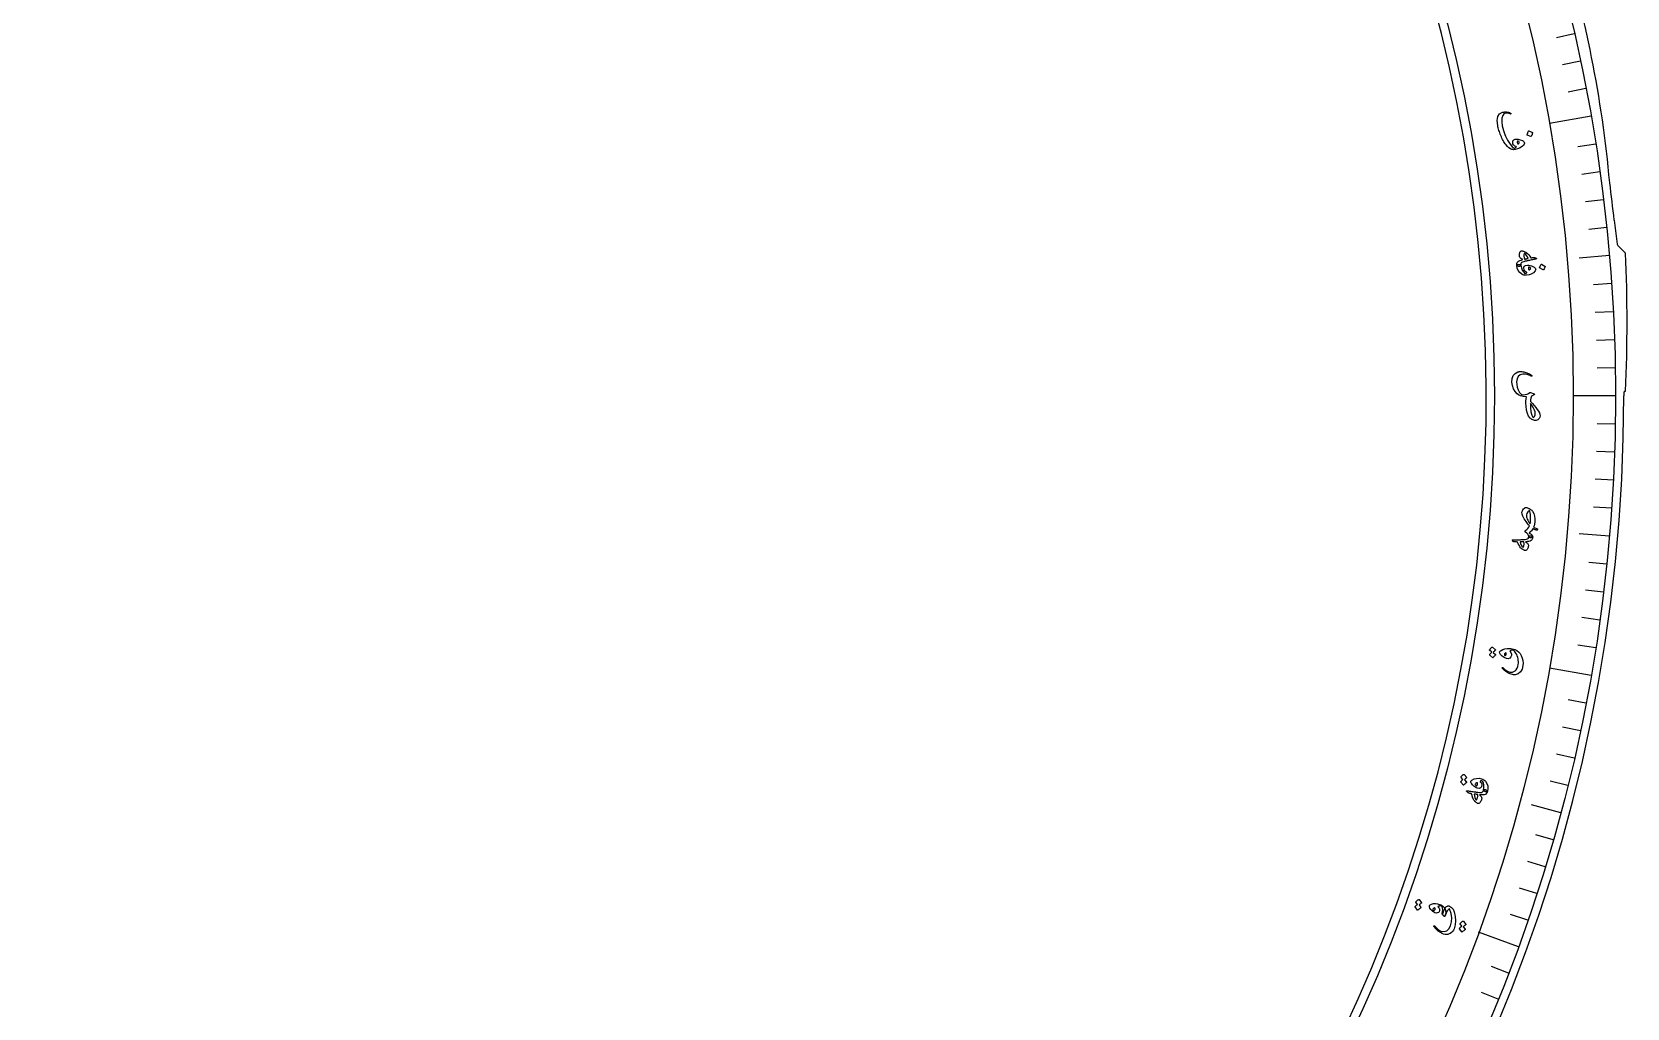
# Model space of a CAD drawing. Header units: millimetres. Extents: x -92 to 92, y -92 to 131.
# Drawn here: x 1.5 to 91.7, y -34.6 to 20.6 of the extents above; entities that cross this region are included whole.
import ezdxf

# ---------------------------------------------------------------- set-up
doc = ezdxf.new("R2010")
doc.units = ezdxf.units.MM
for name, color, linetype in [('CUT_INNER', 6, 'Continuous'), ('CUT_OUTER', 1, 'Continuous'), ('ENGRAVE', 7, 'Continuous'), ('ENGRAVE_FINE', 8, 'Continuous'), ('TEXT', 5, 'Continuous')]:
    doc.layers.add(name, color=color, linetype=linetype)

msp = doc.modelspace()

# ---------------------------------------------------------------- linework, layer by layer
at = {"layer": 'CUT_INNER'}
msp.add_arc((0, 0), 83.7225, 104.414063, 87.539062, dxfattribs=at)
at = {"layer": 'CUT_OUTER'}
for points in [[(90.9576, 9.9453), (91.1223, 8.5857)], [(91.1652, 8.4976), (91.5852, 8.0784), (91.5877, 8.0757)], [(91.5877, 0.2773), (91.5848, 0.2752), (91.4993, 0.2184), (91.5, 0)]]:
    msp.add_lwpolyline(points, dxfattribs=at)
for centre, radius, start, end in [((22.979, 5.898), 68.0025, 5.190777, 17.264659), ((5.5741, 0.6706), 85.8857, 6.199373, 7.61398), ((91.2712, 8.6037), 0.15, 186.906676, 225.057124), ((12.3553, 4.1765), 79.3282, 357.182633, 2.817377), ((0, 0), 91.5, 180, 0)]:
    msp.add_arc(centre, radius, start, end, dxfattribs=at)
at = {"layer": 'ENGRAVE'}
for points in [[(89.6503, 15.8078), (87.2913, 15.3918)], [(90.6869, 7.9341), (88.9824, 7.785)], [(91.0333, 0), (88.6379, 0)], [(90.6869, -7.9341), (88.9824, -7.785)], [(89.6503, -15.8078), (87.2913, -15.3918)], [(87.9315, -23.5612), (86.2787, -23.1183)], [(85.5434, -31.1352), (83.2924, -30.3159)]]:
    msp.add_lwpolyline(points, dxfattribs=at)
for radius in [91.0333, 88.6379, 84.1891]:
    msp.add_circle((0, 0), radius, dxfattribs=at)
at = {"layer": 'ENGRAVE_FINE'}
for points in [[(88.7002, 20.478), (87.6999, 20.2471)], [(89.0441, 18.9269), (88.0399, 18.7134)], [(89.3608, 17.37), (88.353, 17.1741)], [(89.9126, 14.2408), (88.8986, 14.0802)], [(90.1474, 12.6694), (89.1308, 12.5265)], [(90.3548, 11.0942), (89.3358, 10.9691)], [(90.5347, 9.5156), (89.5137, 9.4083)], [(90.8116, 6.3502), (89.7875, 6.2786)], [(90.9086, 4.7643), (89.8834, 4.7106)], [(90.9779, 3.177), (89.9519, 3.1412)], [(91.0195, 1.5888), (89.993, 1.5708)], [(91.0195, -1.5888), (89.993, -1.5708)], [(90.9779, -3.177), (89.9519, -3.1412)], [(90.9086, -4.7643), (89.8834, -4.7106)], [(90.8116, -6.3502), (89.7875, -6.2786)], [(90.5347, -9.5156), (89.5137, -9.4083)], [(90.3548, -11.0942), (89.3358, -10.9691)], [(90.1474, -12.6694), (89.1308, -12.5265)], [(89.9126, -14.2408), (88.8986, -14.0802)], [(89.3608, -17.37), (88.353, -17.1741)], [(89.0441, -18.9269), (88.0399, -18.7134)], [(88.7002, -20.478), (87.6999, -20.2471)], [(88.3293, -22.023), (87.3331, -21.7746)], [(87.5069, -25.0922), (86.52, -24.8092)], [(87.0556, -26.6156), (86.0739, -26.3154)], [(86.5779, -28.1309), (85.6015, -27.8136)], [(86.0737, -29.6376), (85.103, -29.3033)], [(84.987, -32.6234), (84.0285, -32.2555)], [(84.4047, -34.1017), (83.4528, -33.7171)]]:
    msp.add_lwpolyline(points, dxfattribs=at)
at = {"layer": 'TEXT'}
for points in [[(85.8667, 14.3419), (85.8788, 14.2917), (85.8678, 14.238), (85.8336, 14.1808), (85.7764, 14.1202), (85.6984, 14.0618), (85.6023, 14.0114), (85.4881, 13.9687), (85.3557, 13.9339), (85.3071, 13.9245), (85.2613, 13.9205), (85.2181, 13.9217), (85.1777, 13.9282), (85.0937, 13.9608), (85.0096, 14.016), (84.9253, 14.0937), (84.8407, 14.1938), (84.7995, 14.2514), (84.7596, 14.3112), (84.7211, 14.3733), (84.684, 14.4377), (84.6481, 14.5045), (84.6136, 14.574), (84.5803, 14.646), (84.5482, 14.7207), (84.518, 14.7959), (84.49, 14.8698), (84.4643, 14.9422), (84.4409, 15.0132), (84.4199, 15.0831), (84.4015, 15.1519), (84.3856, 15.2198), (84.3723, 15.2866), (84.344, 15.5704), (84.3793, 15.7894), (84.4786, 15.9441), (84.6424, 16.0344), (84.6826, 16.0438), (84.7292, 16.0502), (84.7823, 16.0535), (84.8418, 16.0539), (84.9082, 16.0487), (84.974, 16.0365), (85.0392, 16.0172), (85.1037, 15.991), (85.1113, 15.9867), (85.1172, 15.9811), (85.1215, 15.9742), (85.124, 15.966), (85.1244, 15.9578), (85.1223, 15.9507), (85.1177, 15.9448), (85.1106, 15.94), (85.1024, 15.9368), (85.0945, 15.9357), (85.0869, 15.9365), (85.0795, 15.9394), (84.9331, 15.9824), (84.8147, 15.9836), (84.7244, 15.9431), (84.662, 15.8612), (84.6116, 15.697), (84.5999, 15.501), (84.6267, 15.2729), (84.6918, 15.0125), (84.729, 14.8997), (84.7716, 14.7877), (84.8198, 14.6765), (84.8736, 14.5659), (84.9329, 14.4562), (84.9978, 14.3475), (85.0681, 14.2397), (85.144, 14.1329), (85.1897, 14.0769), (85.2358, 14.0364), (85.2822, 14.0116), (85.3289, 14.0024), (85.3578, 14.0162), (85.3832, 14.0347), (85.4054, 14.0578), (85.4241, 14.0857), (85.4248, 14.0887), (85.4225, 14.0919), (85.4172, 14.0953), (85.409, 14.0988), (85.3446, 14.1256), (85.294, 14.1591), (85.2571, 14.1995), (85.234, 14.2466), (85.2175, 14.3371), (85.2322, 14.4115), (85.2782, 14.4697), (85.3554, 14.5118), (85.4278, 14.5236), (85.5204, 14.5144), (85.6331, 14.484), (85.7659, 14.4323), (85.7995, 14.4146), (85.8276, 14.3936), (85.8499, 14.3694), (85.8667, 14.3419)], [(86.3299, 14.8857), (86.3336, 14.8831), (86.3362, 14.8789), (86.3379, 14.8733), (86.3384, 14.8661), (86.3271, 14.8129), (86.3109, 14.7618), (86.2897, 14.7129), (86.2636, 14.6662), (86.2592, 14.6613), (86.2545, 14.6587), (86.2494, 14.6583), (86.2439, 14.6602), (86.0316, 14.7476), (86.0263, 14.7513), (86.0242, 14.7568), (86.0254, 14.7643), (86.0298, 14.7735), (86.0336, 14.7816), (86.0392, 14.7942), (86.0466, 14.8114), (86.0559, 14.8332), (86.0668, 14.8599), (86.0795, 14.8919), (86.0938, 14.9291), (86.1098, 14.9715), (86.1127, 14.9773), (86.1161, 14.9805), (86.1199, 14.9811), (86.1241, 14.9792)], [(85.5155, 14.2546), (85.5284, 14.2471), (85.5402, 14.2463), (85.5509, 14.2521), (85.5605, 14.2647), (85.5807, 14.3124), (85.581, 14.3516), (85.5612, 14.3822), (85.5215, 14.4043), (85.5102, 14.4061), (85.5006, 14.4053), (85.4927, 14.4019), (85.4866, 14.3958), (85.4702, 14.3565), (85.4695, 14.3199), (85.4846, 14.2859), (85.5155, 14.2546)], [(86.5408, 7.781), (86.558, 7.7673), (86.561, 7.7556), (86.5497, 7.7459), (86.524, 7.7381), (86.5084, 7.7349), (86.4869, 7.7302), (86.4593, 7.724), (86.4258, 7.7163), (86.386, 7.7073), (86.3395, 7.697), (86.2864, 7.6855), (86.2267, 7.6728), (86.168, 7.6602), (86.1155, 7.649), (86.069, 7.6392), (86.0288, 7.6307), (85.9948, 7.6236), (85.9673, 7.6179), (85.9462, 7.6135), (85.9316, 7.6105), (85.8399, 7.5893), (85.7694, 7.5641), (85.7201, 7.5351), (85.692, 7.5022), (85.6819, 7.4799), (85.6763, 7.4534), (85.6753, 7.4229), (85.6788, 7.3883), (85.6772, 7.3676), (85.6685, 7.351), (85.6527, 7.3386), (85.6298, 7.3304), (85.6018, 7.3257), (85.5732, 7.3242), (85.544, 7.3259), (85.5142, 7.3307), (85.4885, 7.3379), (85.4692, 7.3466), (85.4561, 7.3568), (85.4493, 7.3686), (85.4442, 7.435), (85.4513, 7.4933), (85.4707, 7.5434), (85.5023, 7.5853), (85.5508, 7.6226), (85.6161, 7.6556), (85.6982, 7.6844), (85.797, 7.709), (85.7327, 7.7394), (85.6815, 7.7716), (85.6432, 7.8056), (85.6179, 7.8414), (85.6073, 7.8714), (85.601, 7.9071), (85.5989, 7.9487), (85.6011, 7.9962), (85.6076, 8.0466), (85.6167, 8.0892), (85.6285, 8.1242), (85.643, 8.1513), (85.6619, 8.174), (85.6824, 8.1897), (85.7045, 8.1986), (85.7282, 8.2005), (85.7584, 8.1975), (85.7922, 8.1906), (85.8295, 8.1799), (85.8704, 8.1653), (85.9117, 8.1486), (85.9447, 8.1337), (85.9696, 8.1207), (85.9863, 8.1094), (86.056, 8.0445), (86.1224, 7.9727), (86.1855, 7.8941), (86.2453, 7.8086), (86.2939, 7.8164), (86.3359, 7.8226), (86.3713, 7.8273), (86.4001, 7.8304), (86.4245, 7.8311), (86.4465, 7.8287), (86.4663, 7.8233), (86.4838, 7.8147)], [(86.517, 7.1633), (86.5159, 7.1454), (86.5099, 7.1252), (86.4989, 7.1027), (86.483, 7.0778), (86.385, 6.969), (86.271, 6.8897), (86.1411, 6.84), (85.9955, 6.8196), (85.9186, 6.8214), (85.8495, 6.8317), (85.7879, 6.8507), (85.7341, 6.8782), (85.6198, 6.9721), (85.5343, 7.0851), (85.4775, 7.2172), (85.4493, 7.3686), (85.4516, 7.3842), (85.4615, 7.3983), (85.4789, 7.4109), (85.5038, 7.4218), (85.5177, 7.4263), (85.532, 7.4297), (85.5467, 7.432), (85.5619, 7.4333), (85.5769, 7.4337), (85.5914, 7.4336), (85.6052, 7.4329), (85.6185, 7.4318), (85.6417, 7.4269), (85.6595, 7.418), (85.6719, 7.4052), (85.6788, 7.3883), (85.7116, 7.241), (85.7597, 7.1147), (85.8233, 7.0094), (85.9023, 6.9251), (85.9378, 6.9323), (85.9659, 6.9398), (85.9866, 6.9478), (85.9999, 6.9561), (86.0112, 6.9656), (86.0184, 6.9743), (86.0214, 6.9819), (86.0204, 6.9885), (86.0184, 6.993), (86.0159, 6.9965), (86.0128, 6.999), (86.0092, 7.0005), (85.9568, 7.0209), (85.9154, 7.048), (85.885, 7.0818), (85.8656, 7.1222), (85.8461, 7.2426), (85.872, 7.3286), (85.9435, 7.3805), (86.0606, 7.3981), (86.1291, 7.3937), (86.201, 7.3793), (86.2762, 7.3548), (86.3549, 7.3202), (86.4233, 7.2824), (86.4731, 7.2436), (86.5044, 7.2039), (86.517, 7.1633)], [(86.0915, 7.7766), (86.0514, 7.8663), (86.0052, 7.9412), (85.9528, 8.0014), (85.8945, 8.0467), (85.8868, 8.0494), (85.8802, 8.0486), (85.8744, 8.0444), (85.8697, 8.0367), (85.8608, 8.009), (85.8548, 7.9794), (85.8517, 7.9478), (85.8515, 7.9142), (85.8542, 7.8787), (85.8598, 7.8411), (85.8683, 7.8016), (85.8797, 7.7601), (85.8824, 7.7537), (85.8867, 7.7472), (85.8926, 7.7405), (85.9001, 7.7336), (85.9208, 7.737), (85.9425, 7.741), (85.965, 7.7455), (85.9885, 7.7506), (86.0129, 7.7563), (86.0382, 7.7625), (86.0644, 7.7693), (86.0915, 7.7766)], [(86.2346, 7.2249), (86.2253, 7.2498), (86.2046, 7.2681), (86.1726, 7.2801), (86.1293, 7.2856), (86.1226, 7.2849), (86.1179, 7.284), (86.1151, 7.2829), (86.1142, 7.2818), (86.1102, 7.2555), (86.109, 7.2292), (86.1107, 7.2028), (86.1154, 7.1763), (86.1223, 7.1533), (86.131, 7.1345), (86.1417, 7.1201), (86.1542, 7.1101), (86.1928, 7.1422), (86.2191, 7.1721), (86.233, 7.1997), (86.2346, 7.2249)], [(87.0437, 7.3447), (87.0472, 7.3418), (87.0495, 7.3374), (87.0506, 7.3317), (87.0506, 7.3245), (87.0347, 7.2726), (87.0141, 7.2233), (86.9887, 7.1765), (86.9587, 7.1323), (86.9539, 7.1279), (86.9489, 7.1257), (86.9438, 7.1257), (86.9385, 7.1281), (86.7346, 7.2331), (86.7296, 7.2373), (86.728, 7.2429), (86.7298, 7.2502), (86.735, 7.2591), (86.7395, 7.2667), (86.7462, 7.2788), (86.7551, 7.2953), (86.7662, 7.3161), (86.7794, 7.3417), (86.7948, 7.3724), (86.8123, 7.4081), (86.832, 7.4488), (86.8353, 7.4543), (86.8389, 7.4572), (86.8428, 7.4576), (86.8468, 7.4553)], [(86.765, -1.1148), (86.7507, -1.2044), (86.7077, -1.2801), (86.636, -1.3417), (86.5358, -1.3893), (86.4976, -1.3941), (86.4552, -1.3893), (86.4084, -1.3747), (86.3572, -1.3505), (86.3081, -1.3229), (86.2672, -1.2979), (86.2346, -1.2757), (86.2102, -1.2561), (86.1197, -1.143), (86.0499, -0.9907), (86.0007, -0.7994), (85.9718, -0.5689), (85.9659, -0.4303), (85.9694, -0.2978), (85.9822, -0.1714), (86.0044, -0.051), (85.8168, -0.0226), (85.666, 0.014), (85.5519, 0.0587), (85.4746, 0.1116), (85.3552, 0.2501), (85.2658, 0.4073), (85.2064, 0.5834), (85.1768, 0.7785), (85.1845, 0.9841), (85.2424, 1.149), (85.3508, 1.2735), (85.51, 1.3576), (85.5347, 1.365), (85.5606, 1.3711), (85.5877, 1.376), (85.6158, 1.3796), (85.645, 1.3816), (85.675, 1.3818), (85.7058, 1.3801), (85.7375, 1.3765), (85.7935, 1.3684), (85.8488, 1.3579), (85.9033, 1.3447), (85.957, 1.329), (86.0099, 1.3108), (86.0616, 1.2903), (86.1122, 1.2676), (86.1618, 1.2426), (86.182, 1.2315), (86.2011, 1.2205), (86.2194, 1.2096), (86.2366, 1.1989), (86.2529, 1.1885), (86.2683, 1.1785), (86.2826, 1.1691), (86.296, 1.16), (86.3036, 1.1536), (86.3084, 1.1468), (86.3102, 1.1396), (86.3092, 1.132), (86.3063, 1.124), (86.3023, 1.1179), (86.2974, 1.1136), (86.2916, 1.1113), (86.2848, 1.1106), (86.2775, 1.1111), (86.2695, 1.113), (86.2608, 1.116), (86.2322, 1.1344), (86.2008, 1.1517), (86.1665, 1.168), (86.1294, 1.1834), (86.0344, 1.2152), (85.945, 1.2344), (85.8613, 1.2408), (85.7831, 1.2346), (85.6352, 1.185), (85.5284, 1.0971), (85.4626, 0.9708), (85.4376, 0.8062), (85.4465, 0.6475), (85.4778, 0.4933), (85.5314, 0.3436), (85.6075, 0.1981), (85.6391, 0.1542), (85.6774, 0.1163), (85.7224, 0.0844), (85.7741, 0.0585), (85.7813, 0.0555), (85.7901, 0.0541), (85.8005, 0.0543), (85.8125, 0.056), (85.927, 0.0786), (86.0274, 0.1079), (86.1137, 0.1439), (86.1859, 0.1867), (86.1992, 0.1952), (86.2108, 0.2002), (86.2209, 0.2016), (86.2294, 0.1996), (86.4394, 0.1206), (86.4552, 0.1092), (86.4618, 0.0981), (86.4591, 0.0874), (86.4471, 0.077), (86.2859, -0.0179), (86.2619, -0.0686), (86.2436, -0.1337), (86.231, -0.2132), (86.224, -0.307), (86.3321, -0.419), (86.4321, -0.5315), (86.5239, -0.6446), (86.6076, -0.7581), (86.6771, -0.8668), (86.7265, -0.9625), (86.7558, -1.0452), (86.765, -1.1148)], [(86.3846, -1.2356), (86.4455, -1.1577), (86.4827, -1.0759), (86.4962, -0.9903), (86.4859, -0.9008), (86.4528, -0.8036), (86.3977, -0.6922), (86.3204, -0.5667), (86.2209, -0.4273), (86.2185, -0.6801), (86.2448, -0.8989), (86.3001, -1.0841), (86.3846, -1.2356)], [(85.7377, -6.5701), (85.746, -6.531), (85.7651, -6.4877), (85.7952, -6.4401), (85.8361, -6.3881), (85.8809, -6.343), (85.925, -6.3139), (85.9686, -6.3008), (86.0117, -6.3036), (86.0543, -6.3176), (86.1015, -6.3385), (86.1534, -6.366), (86.2099, -6.4004), (86.2613, -6.4353), (86.3007, -6.4645), (86.328, -6.4879), (86.3431, -6.5057), (86.4084, -6.6373), (86.4505, -6.786), (86.4696, -6.9518), (86.4655, -7.1345), (86.4618, -7.1715), (86.4568, -7.208), (86.4506, -7.2442), (86.4431, -7.2799), (86.4345, -7.315), (86.425, -7.3494), (86.4146, -7.383), (86.4033, -7.4159), (86.4258, -7.43), (86.4672, -7.4492), (86.5274, -7.4736), (86.6064, -7.5033), (86.6216, -7.5108), (86.6298, -7.5221), (86.6309, -7.5375), (86.6248, -7.5567), (86.6141, -7.5726), (86.6007, -7.5831), (86.5845, -7.5881), (86.5656, -7.5877), (86.5426, -7.5814), (86.5187, -7.5739), (86.4939, -7.5655), (86.4682, -7.5559), (86.4419, -7.5452), (86.415, -7.5332), (86.3876, -7.5198), (86.3596, -7.5051), (86.3238, -7.5656), (86.2842, -7.6185), (86.2407, -7.664), (86.1933, -7.702), (86.1777, -7.713), (86.1663, -7.7235), (86.1592, -7.7333), (86.1562, -7.7425), (86.1578, -7.7504), (86.1638, -7.7587), (86.1742, -7.7674), (86.1892, -7.7764), (86.2638, -7.8212), (86.3158, -7.8679), (86.3451, -7.9164), (86.3517, -7.9668), (86.3493, -7.9732), (86.3434, -7.9796), (86.334, -7.986), (86.321, -7.9924), (86.2742, -8.005), (86.2345, -8.0108), (86.2018, -8.0099), (86.1762, -8.0022), (86.1544, -7.9892), (86.1382, -7.9754), (86.1275, -7.9609), (86.1223, -7.9456), (86.1044, -7.8797), (86.0691, -7.8177), (86.0164, -7.7597), (85.9463, -7.7057), (85.9327, -7.6943), (85.9234, -7.6811), (85.9185, -7.6661), (85.9179, -7.6492), (85.9219, -7.6312), (85.9306, -7.6156), (85.9438, -7.6023), (85.9616, -7.5914), (86.0251, -7.549), (86.0807, -7.4925), (86.1286, -7.4217), (86.1686, -7.3366), (86.1141, -7.2759), (86.0632, -7.217), (86.016, -7.1597), (85.9724, -7.1041), (85.8651, -6.9447), (85.7902, -6.8027), (85.7477, -6.6779), (85.7377, -6.5701)], [(86.1341, -6.4873), (86.0713, -6.5581), (86.0266, -6.6346), (86, -6.7169), (85.9915, -6.8052), (85.9974, -6.8461), (86.0131, -6.8968), (86.0385, -6.9573), (86.0737, -7.0276), (86.0932, -7.0637), (86.1117, -7.0969), (86.1291, -7.1271), (86.1454, -7.1544), (86.1609, -7.1787), (86.1757, -7.2), (86.1897, -7.2184), (86.203, -7.2339), (86.2179, -7.153), (86.2273, -7.0569), (86.2311, -6.9455), (86.2291, -6.8188), (86.2212, -6.6967), (86.2069, -6.6015), (86.1863, -6.5332), (86.1594, -6.4918), (86.1535, -6.4854), (86.1473, -6.4825), (86.1408, -6.4832), (86.1341, -6.4873)], [(85.2037, -8.1746), (85.1892, -8.1582), (85.1884, -8.1463), (85.2014, -8.139), (85.228, -8.1361), (85.2439, -8.1359), (85.266, -8.1352), (85.2942, -8.1343), (85.3285, -8.1329), (85.3693, -8.1314), (85.4169, -8.1298), (85.4712, -8.1283), (85.5322, -8.1267), (85.5922, -8.1251), (85.6459, -8.1237), (85.6933, -8.1225), (85.7345, -8.1216), (85.7692, -8.1207), (85.7973, -8.1201), (85.8188, -8.1197), (85.8337, -8.1194), (85.9277, -8.1151), (86.0016, -8.1031), (86.0554, -8.0834), (86.0889, -8.0559), (86.1029, -8.0356), (86.1131, -8.0105), (86.1196, -7.9805), (86.1223, -7.9456), (86.1276, -7.9253), (86.1391, -7.9104), (86.1568, -7.9009), (86.1808, -7.8969), (86.2092, -7.8972), (86.2376, -7.9008), (86.266, -7.9076), (86.2945, -7.9176), (86.3185, -7.9293), (86.336, -7.9414), (86.3471, -7.9539), (86.3517, -7.9668), (86.3448, -8.0338), (86.3273, -8.0905), (86.2992, -8.1368), (86.2604, -8.1727), (86.2059, -8.2007), (86.1356, -8.2214), (86.0497, -8.2348), (85.948, -8.2409), (86.0056, -8.2828), (86.0499, -8.3241), (86.0812, -8.3648), (86.0993, -8.4049), (86.1041, -8.4365), (86.1035, -8.4731), (86.0977, -8.5146), (86.0865, -8.561), (86.0704, -8.6095), (86.0532, -8.6499), (86.0348, -8.6821), (86.0153, -8.706), (85.9924, -8.7247), (85.9692, -8.7362), (85.9458, -8.7405), (85.9221, -8.7378), (85.8931, -8.7289), (85.8613, -8.7155), (85.8268, -8.6977), (85.7895, -8.6755), (85.7523, -8.6511), (85.7227, -8.6302), (85.7009, -8.6126), (85.6867, -8.5983), (85.6307, -8.5215), (85.5791, -8.4388), (85.5319, -8.3502), (85.489, -8.2557), (85.4398, -8.2543), (85.3974, -8.2526), (85.3617, -8.2506), (85.3329, -8.2483), (85.3088, -8.2446), (85.2876, -8.2382), (85.2692, -8.2292), (85.2536, -8.2177)], [(85.6461, -8.2529), (85.6688, -8.3482), (85.7002, -8.4302), (85.7402, -8.499), (85.7888, -8.5545), (85.7958, -8.5586), (85.8025, -8.5591), (85.8089, -8.5561), (85.815, -8.5494), (85.8291, -8.524), (85.8406, -8.496), (85.8496, -8.4656), (85.8562, -8.4326), (85.8602, -8.3972), (85.8617, -8.3592), (85.8608, -8.3188), (85.8573, -8.2759), (85.8558, -8.2691), (85.8528, -8.2619), (85.8483, -8.2543), (85.8421, -8.2461), (85.8211, -8.2456), (85.7991, -8.2455), (85.7761, -8.2458), (85.7521, -8.2465), (85.7271, -8.2475), (85.7011, -8.2489), (85.6741, -8.2508), (85.6461, -8.2529)], [(83.9146, -14.3744), (83.912, -14.3708), (83.9109, -14.3661), (83.9112, -14.3604), (83.913, -14.3537), (83.9265, -14.3307), (83.9408, -14.3087), (83.9559, -14.2877), (83.9718, -14.2676), (83.9887, -14.2482), (84.0068, -14.2296), (84.0261, -14.2116), (84.0465, -14.1943), (84.0524, -14.1913), (84.0582, -14.1905), (84.0639, -14.192), (84.0696, -14.1957), (84.2411, -14.348), (84.243, -14.3517), (84.2422, -14.3566), (84.2386, -14.3626), (84.2322, -14.3697), (84.2266, -14.3743), (84.2187, -14.3822), (84.2085, -14.3931), (84.1959, -14.4072), (84.1809, -14.4245), (84.1631, -14.4453), (84.1427, -14.4694), (84.1195, -14.4969), (84.2519, -14.6176), (84.2557, -14.6227), (84.2558, -14.6285), (84.2522, -14.635), (84.245, -14.6421), (84.2387, -14.6483), (84.2292, -14.658), (84.2165, -14.6714), (84.2006, -14.6884), (84.1813, -14.7094), (84.1587, -14.7346), (84.1328, -14.7639), (84.1035, -14.7976), (84.099, -14.8008), (84.095, -14.8018), (84.0913, -14.8007), (84.088, -14.7974), (83.9253, -14.643), (83.9227, -14.6393), (83.9216, -14.6347), (83.922, -14.6289), (83.9238, -14.6222), (83.9343, -14.6025), (83.9457, -14.5837), (83.9582, -14.5656), (83.9717, -14.5484), (83.986, -14.532), (84.0009, -14.5163), (84.0166, -14.5013), (84.0329, -14.4871)], [(84.4822, -14.4717), (84.4908, -14.4489), (84.5088, -14.4259), (84.5363, -14.4025), (84.5733, -14.3788), (84.6699, -14.3335), (84.781, -14.3015), (84.9068, -14.2829), (85.0472, -14.2777), (85.1197, -14.2814), (85.1921, -14.2916), (85.2644, -14.3083), (85.3365, -14.3315), (85.4505, -14.3887), (85.5489, -14.465), (85.6317, -14.5604), (85.6988, -14.6748), (85.756, -14.8204), (85.7915, -14.9614), (85.8051, -15.0978), (85.7969, -15.2294), (85.7444, -15.4396), (85.655, -15.5991), (85.5292, -15.7076), (85.367, -15.7653), (85.3147, -15.769), (85.2597, -15.7651), (85.2018, -15.7534), (85.1412, -15.734), (85.0755, -15.7088), (85.0105, -15.6786), (84.9464, -15.6433), (84.883, -15.603), (84.8202, -15.5581), (84.7581, -15.5092), (84.6964, -15.4562), (84.6354, -15.3991), (84.6292, -15.3913), (84.6258, -15.3838), (84.6254, -15.3764), (84.6278, -15.3692), (84.6321, -15.3617), (84.6367, -15.3559), (84.6417, -15.3518), (84.647, -15.3494), (84.6543, -15.3481), (84.662, -15.3495), (84.6702, -15.3535), (84.6789, -15.3603), (84.7823, -15.4554), (84.8791, -15.5281), (84.9693, -15.5781), (85.0529, -15.6055), (85.1341, -15.6135), (85.2118, -15.6046), (85.2861, -15.5786), (85.357, -15.5357), (85.4211, -15.474), (85.4717, -15.3941), (85.509, -15.2961), (85.5328, -15.1799), (85.5399, -15.0993), (85.5405, -15.0187), (85.5344, -14.9381), (85.5219, -14.8575), (85.5025, -14.7771), (85.4762, -14.6971), (85.443, -14.6174), (85.4028, -14.5381), (85.3634, -14.475), (85.3224, -14.4267), (85.2799, -14.3932), (85.2359, -14.3744), (85.1915, -14.368), (85.1481, -14.3719), (85.1055, -14.386), (85.0637, -14.4102), (85.1177, -14.4994), (85.1442, -14.5857), (85.1432, -14.6689), (85.1147, -14.749), (85.052, -14.8243), (84.9677, -14.8548), (84.8621, -14.8405), (84.735, -14.7817), (84.6149, -14.7014), (84.5327, -14.623), (84.4885, -14.5465), (84.4822, -14.4717)], [(84.8299, -14.5183), (84.799, -14.5395), (84.7758, -14.5608), (84.7605, -14.5821), (84.7529, -14.6035), (84.753, -14.6228), (84.7598, -14.6429), (84.7732, -14.6638), (84.7933, -14.6856), (84.8121, -14.6708), (84.8274, -14.6532), (84.8394, -14.6328), (84.848, -14.6095), (84.8507, -14.5869), (84.8486, -14.5642), (84.8417, -14.5413), (84.8299, -14.5183)], [(82.2988, -21.558), (82.2965, -21.5541), (82.2958, -21.5493), (82.2966, -21.5437), (82.299, -21.5371), (82.3144, -21.5155), (82.3305, -21.4948), (82.3474, -21.4752), (82.365, -21.4565), (82.3835, -21.4387), (82.4031, -21.4217), (82.4239, -21.4055), (82.4457, -21.39), (82.4518, -21.3875), (82.4577, -21.3873), (82.4633, -21.3892), (82.4686, -21.3934), (82.6263, -21.5599), (82.6279, -21.5638), (82.6267, -21.5685), (82.6226, -21.5742), (82.6156, -21.5807), (82.6096, -21.5849), (82.601, -21.592), (82.5899, -21.602), (82.5762, -21.6149), (82.5597, -21.6309), (82.5402, -21.65), (82.5178, -21.6722), (82.4923, -21.6976), (82.6138, -21.8292), (82.6171, -21.8347), (82.6168, -21.8405), (82.6127, -21.8466), (82.6048, -21.853), (82.5981, -21.8586), (82.5878, -21.8675), (82.5739, -21.8798), (82.5566, -21.8953), (82.5356, -21.9145), (82.5109, -21.9376), (82.4825, -21.9646), (82.4505, -21.9955), (82.4457, -21.9984), (82.4416, -21.9991), (82.438, -21.9976), (82.435, -21.994), (82.2863, -21.8263), (82.284, -21.8224), (82.2833, -21.8176), (82.2841, -21.812), (82.2865, -21.8054), (82.2987, -21.7867), (82.3117, -21.769), (82.3257, -21.7521), (82.3406, -21.7361), (82.3563, -21.7209), (82.3725, -21.7066), (82.3894, -21.6931), (82.4069, -21.6804)], [(82.8549, -21.7877), (82.8619, -21.7715), (82.8742, -21.7547), (82.892, -21.7373), (82.9152, -21.7194), (83.0434, -21.6502), (83.1769, -21.6133), (83.3159, -21.609), (83.4602, -21.6374), (83.5322, -21.6642), (83.5942, -21.6966), (83.6461, -21.7348), (83.6879, -21.7786), (83.7647, -21.9056), (83.8076, -22.0416), (83.8165, -22.1864), (83.7914, -22.34), (83.7839, -22.3541), (83.7698, -22.3641), (83.7491, -22.3701), (83.722, -22.372), (83.7074, -22.3715), (83.6927, -22.3699), (83.6781, -22.367), (83.6634, -22.363), (83.6492, -22.3583), (83.6356, -22.3532), (83.6228, -22.3479), (83.6107, -22.3423), (83.5906, -22.3297), (83.5769, -22.3153), (83.5696, -22.2989), (83.5689, -22.2806), (83.5881, -22.1301), (83.5852, -21.9943), (83.5603, -21.8735), (83.5136, -21.7676), (83.4777, -21.7627), (83.4486, -21.7606), (83.4265, -21.7613), (83.4112, -21.7647), (83.3974, -21.7701), (83.3878, -21.7758), (83.3824, -21.782), (83.3812, -21.7886), (83.3815, -21.7935), (83.3828, -21.7976), (83.3849, -21.801), (83.3878, -21.8036), (83.4305, -21.8402), (83.4606, -21.8795), (83.478, -21.9214), (83.4828, -21.9661), (83.4608, -22.0863), (83.4074, -22.1587), (83.3225, -22.1833), (83.2064, -22.1602), (83.1435, -22.1329), (83.0807, -22.095), (83.0181, -22.0467), (82.9556, -21.988), (82.9038, -21.9298), (82.8698, -21.8771), (82.8535, -21.8297), (82.8549, -21.7877)], [(82.6249, -22.3523), (82.6134, -22.3337), (82.6146, -22.3218), (82.6285, -22.3167), (82.6553, -22.3184), (82.671, -22.3208), (82.6929, -22.3239), (82.7209, -22.3277), (82.7549, -22.3321), (82.7954, -22.3374), (82.8425, -22.3439), (82.8963, -22.3515), (82.9568, -22.3602), (83.0162, -22.3687), (83.0694, -22.3763), (83.1163, -22.3831), (83.157, -22.389), (83.1914, -22.394), (83.2192, -22.3981), (83.2404, -22.4013), (83.2552, -22.4035), (83.3486, -22.4151), (83.4235, -22.4156), (83.4798, -22.4052), (83.5175, -22.3838), (83.5346, -22.3661), (83.5489, -22.343), (83.5603, -22.3145), (83.5689, -22.2806), (83.5775, -22.2615), (83.5913, -22.2487), (83.6104, -22.2424), (83.6347, -22.2424), (83.6626, -22.2475), (83.6901, -22.2558), (83.717, -22.2672), (83.7433, -22.2819), (83.765, -22.2975), (83.7803, -22.3124), (83.7891, -22.3265), (83.7914, -22.34), (83.7734, -22.4049), (83.7467, -22.4578), (83.7112, -22.4987), (83.667, -22.5276), (83.6085, -22.5461), (83.5358, -22.5548), (83.4488, -22.5535), (83.3476, -22.5424), (83.3972, -22.5934), (83.434, -22.6416), (83.458, -22.687), (83.4691, -22.7296), (83.4686, -22.7615), (83.4619, -22.7974), (83.4492, -22.8374), (83.4303, -22.8813), (83.4063, -22.9264), (83.3826, -22.9633), (83.3591, -22.9919), (83.3359, -23.0123), (83.3101, -23.0268), (83.2853, -23.0343), (83.2615, -23.0347), (83.2386, -23.028), (83.2115, -23.0144), (83.1825, -22.9959), (83.1514, -22.9725), (83.1184, -22.9443), (83.0857, -22.9141), (83.0601, -22.8884), (83.0415, -22.8674), (83.03, -22.851), (82.9877, -22.7658), (82.9507, -22.6757), (82.919, -22.5804), (82.8925, -22.4801), (82.8443, -22.4705), (82.8027, -22.4617), (82.7679, -22.4537), (82.7399, -22.4466), (82.7168, -22.4389), (82.6969, -22.429), (82.6803, -22.4171), (82.6668, -22.4031)], [(83.0479, -22.5037), (83.0543, -22.6014), (83.0715, -22.6875), (83.0993, -22.762), (83.138, -22.825), (83.1442, -22.8302), (83.1507, -22.8318), (83.1575, -22.8298), (83.1647, -22.8243), (83.1828, -22.8016), (83.1988, -22.776), (83.2128, -22.7475), (83.2248, -22.7161), (83.2347, -22.6818), (83.2426, -22.6447), (83.2484, -22.6046), (83.2522, -22.5617), (83.2519, -22.5549), (83.2502, -22.5473), (83.2469, -22.5389), (83.2423, -22.5299), (83.2216, -22.5259), (83.2, -22.5221), (83.1772, -22.5185), (83.1535, -22.5151), (83.1286, -22.5119), (83.1028, -22.509), (83.0758, -22.5062), (83.0479, -22.5037)], [(83.1008, -21.9394), (83.1013, -21.9657), (83.1146, -21.9899), (83.1407, -22.0118), (83.1797, -22.0315), (83.1862, -22.0331), (83.191, -22.0339), (83.1939, -22.0338), (83.1952, -22.033), (83.2078, -22.0097), (83.2177, -21.9854), (83.2249, -21.9601), (83.2293, -21.9337), (83.2305, -21.9098), (83.2285, -21.8892), (83.2232, -21.8722), (83.2147, -21.8586), (83.1676, -21.8759), (83.133, -21.8951), (83.1107, -21.9163), (83.1008, -21.9394)], [(79.7465, -28.6147), (79.7446, -28.6107), (79.7442, -28.6059), (79.7456, -28.6003), (79.7485, -28.594), (79.7657, -28.5739), (79.7836, -28.5549), (79.8021, -28.5369), (79.8212, -28.5199), (79.8412, -28.5039), (79.8622, -28.4888), (79.8843, -28.4746), (79.9074, -28.4612), (79.9137, -28.4592), (79.9195, -28.4595), (79.925, -28.4619), (79.9299, -28.4665), (80.0724, -28.6458), (80.0737, -28.6498), (80.0721, -28.6544), (80.0675, -28.6597), (80.06, -28.6655), (80.0537, -28.6691), (80.0445, -28.6754), (80.0326, -28.6843), (80.0178, -28.6959), (80, -28.7103), (79.9789, -28.7276), (79.9546, -28.7476), (79.9271, -28.7705), (80.0366, -28.9119), (80.0395, -28.9177), (80.0386, -28.9234), (80.034, -28.9291), (80.0256, -28.9348), (80.0184, -28.9398), (80.0074, -28.9477), (79.9925, -28.9586), (79.9739, -28.9725), (79.9513, -28.9896), (79.9248, -29.0104), (79.8942, -29.0346), (79.8595, -29.0625), (79.8546, -29.0649), (79.8504, -29.0652), (79.8469, -29.0634), (79.8442, -29.0596), (79.7108, -28.8798), (79.7088, -28.8758), (79.7085, -28.871), (79.7099, -28.8654), (79.7128, -28.8592), (79.7265, -28.8417), (79.7411, -28.8252), (79.7564, -28.8097), (79.7727, -28.7952), (79.7896, -28.7816), (79.807, -28.7688), (79.825, -28.7569), (79.8435, -28.7458)], [(80.6387, -28.7189), (80.7501, -28.6964), (80.8608, -28.692), (80.9708, -28.7058), (81.08, -28.7379), (81.1039, -28.7468), (81.1271, -28.7563), (81.1498, -28.7665), (81.172, -28.7773), (81.1934, -28.7887), (81.2139, -28.8006), (81.2336, -28.8131), (81.2524, -28.8262), (81.3656, -28.9355), (81.4265, -29.0696), (81.4349, -29.2285), (81.3906, -29.412), (81.3856, -29.4204), (81.3787, -29.4241), (81.3698, -29.4229), (81.3589, -29.4169), (81.334, -29.3977), (81.3071, -29.3736), (81.2783, -29.3448), (81.2474, -29.3112), (81.2424, -29.3046), (81.2394, -29.2974), (81.2384, -29.2895), (81.2392, -29.281), (81.2604, -29.1392), (81.2624, -29.0212), (81.2452, -28.9271), (81.2089, -28.8569), (81.1901, -28.8397), (81.1651, -28.8291), (81.1341, -28.8252), (81.097, -28.8279), (81.0781, -28.8307), (81.0611, -28.8342), (81.0462, -28.8383), (81.0332, -28.8432), (81.0216, -28.8486), (81.0112, -28.8543), (81.0018, -28.8604), (80.9934, -28.8669), (81.0304, -28.9089), (81.0582, -28.9483), (81.0766, -28.9851), (81.0858, -29.0192), (81.0864, -29.0929), (81.0651, -29.151), (81.0218, -29.1933), (80.9566, -29.2198), (80.893, -29.2255), (80.8275, -29.2119), (80.7602, -29.1789), (80.691, -29.1267), (80.5978, -29.0346), (80.5373, -28.951), (80.5094, -28.8759), (80.5141, -28.8092), (80.529, -28.7809), (80.5547, -28.7564), (80.5913, -28.7357), (80.6387, -28.7189)], [(81.2585, -29.3179), (81.2681, -29.2815), (81.2788, -29.2448), (81.2905, -29.2079), (81.3034, -29.1706), (81.3175, -29.1333), (81.3328, -29.0961), (81.3495, -29.059), (81.3674, -29.022), (81.4043, -28.9543), (81.4428, -28.8998), (81.4831, -28.8585), (81.5251, -28.8303), (81.55, -28.822), (81.5779, -28.8211), (81.609, -28.8278), (81.6431, -28.8421), (81.7118, -28.88), (81.7664, -28.9157), (81.8068, -28.9491), (81.8331, -28.9802), (81.8538, -29.0153), (81.8734, -29.0561), (81.892, -29.1027), (81.9095, -29.1551), (81.9719, -29.4172), (81.9925, -29.6645), (81.9712, -29.8969), (81.9082, -30.1139), (81.867, -30.1977), (81.8175, -30.2695), (81.7597, -30.3291), (81.6937, -30.3767), (81.6225, -30.4114), (81.5488, -30.4324), (81.4727, -30.4396), (81.3941, -30.4331), (81.313, -30.4135), (81.2292, -30.3811), (81.1426, -30.336), (81.0532, -30.2782), (81.008, -30.2452), (80.9659, -30.2111), (80.9267, -30.1759), (80.8905, -30.1395), (80.857, -30.1024), (80.8259, -30.0646), (80.7972, -30.0262), (80.771, -29.9873), (80.7654, -29.9734), (80.7646, -29.9624), (80.7685, -29.9541), (80.7772, -29.9486), (80.7895, -29.9459), (80.8009, -29.9472), (80.8115, -29.9527), (80.8212, -29.9623), (80.9061, -30.0659), (80.9918, -30.1479), (81.0785, -30.208), (81.1661, -30.2463), (81.3462, -30.2729), (81.497, -30.232), (81.6185, -30.1236), (81.7103, -29.9476), (81.765, -29.7288), (81.7743, -29.4944), (81.7382, -29.2449), (81.6565, -28.9805), (81.6537, -28.9765), (81.6498, -28.9746), (81.6448, -28.9748), (81.6388, -28.9769), (81.5834, -29.022), (81.5234, -29.1104), (81.4586, -29.242), (81.3888, -29.4168), (81.3844, -29.4251), (81.3792, -29.4283), (81.3731, -29.4265), (81.3661, -29.4195)], [(80.7131, -29.0048), (80.7108, -29.0195), (80.7136, -29.0374), (80.7213, -29.0585), (80.734, -29.0827), (80.7422, -29.0907), (80.7526, -29.0934), (80.7652, -29.0908), (80.7801, -29.083), (80.8117, -29.0548), (80.8284, -29.0205), (80.8303, -28.9802), (80.8173, -28.934), (80.8138, -28.9287), (80.8094, -28.9257), (80.8042, -28.9252), (80.7981, -28.9271), (80.7657, -28.9476), (80.7408, -28.9674), (80.7232, -28.9865), (80.7131, -29.0048)], [(82.2479, -29.8405), (82.246, -29.8363), (82.2457, -29.8314), (82.2471, -29.8257), (82.2501, -29.8192), (82.2677, -29.7984), (82.2859, -29.7786), (82.3047, -29.76), (82.3242, -29.7424), (82.3444, -29.7258), (82.3658, -29.7101), (82.3881, -29.6953), (82.4115, -29.6814), (82.4178, -29.6794), (82.4237, -29.6796), (82.4291, -29.682), (82.434, -29.6867), (82.5746, -29.8703), (82.5758, -29.8744), (82.5741, -29.8791), (82.5694, -29.8845), (82.5618, -29.8906), (82.5554, -29.8943), (82.5461, -29.9009), (82.534, -29.9102), (82.519, -29.9222), (82.5009, -29.9371), (82.4795, -29.955), (82.4549, -29.9758), (82.4269, -29.9996), (82.5349, -30.1443), (82.5377, -30.1502), (82.5367, -30.1561), (82.532, -30.162), (82.5235, -30.1679), (82.5162, -30.173), (82.505, -30.1812), (82.49, -30.1926), (82.4711, -30.207), (82.4482, -30.2248), (82.4212, -30.2463), (82.3902, -30.2715), (82.355, -30.3004), (82.35, -30.3028), (82.3458, -30.3032), (82.3423, -30.3014), (82.3397, -30.2975), (82.2082, -30.1135), (82.2064, -30.1093), (82.2061, -30.1044), (82.2075, -30.0987), (82.2106, -30.0922), (82.2246, -30.0742), (82.2394, -30.0571), (82.2551, -30.0411), (82.2716, -30.026), (82.2887, -30.0118), (82.3064, -29.9986), (82.3246, -29.9862), (82.3434, -29.9747)]]:
    msp.add_lwpolyline(points, close=True, dxfattribs=at)

doc.saveas('drawing.dxf')
